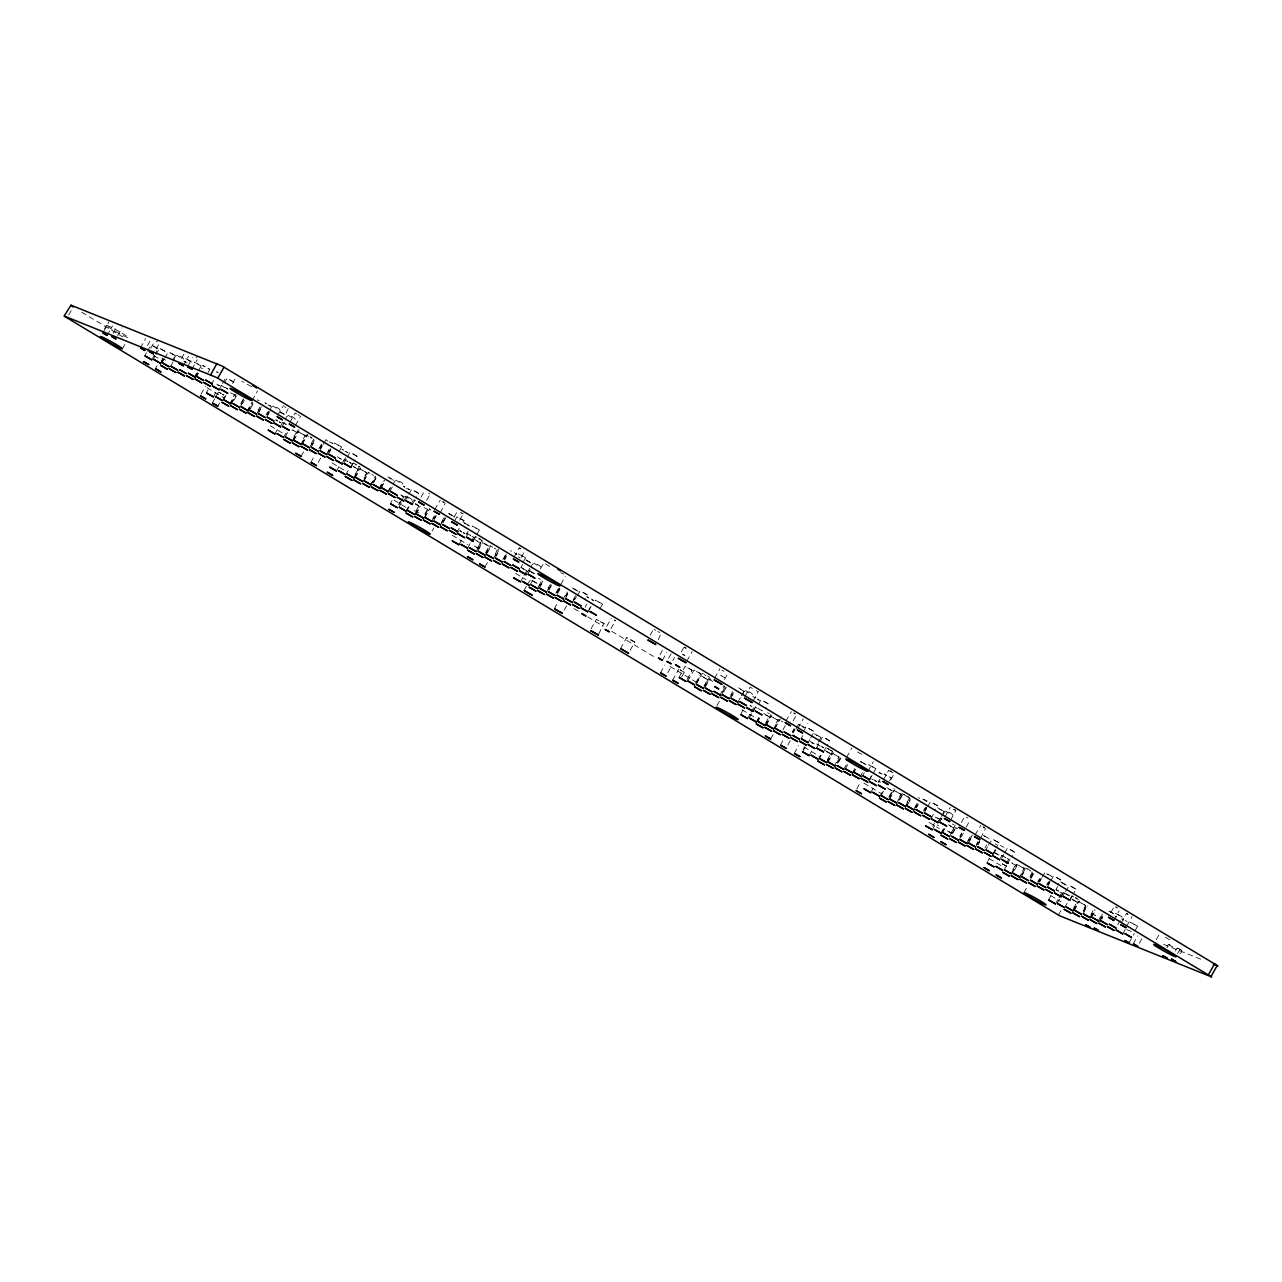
<?xml version="1.0" encoding="UTF-8"?>
<svg xmlns="http://www.w3.org/2000/svg" width="1282" height="1282" viewBox="0 0 1282 1282"><rect width="100%" height="100%" fill="white"/><g stroke="black" fill="none" stroke-linecap="round" stroke-linejoin="round"><path stroke-width="0.75" stroke-dasharray="5 3.75" d="M68.747 314.971L72.273 308.642M104.643 328.593L106.406 325.436M103.682 331.381L108.97 321.878M107.207 335.419L112.512 325.9M113.201 333.256L116.726 326.91M117.624 335.692L122.03 327.775M122.463 348.8L126.005 342.47M140.395 347.967L145.683 338.464M147.462 345.659L150.988 339.329M144.706 355.899L146.469 352.726M147.35 351.14L151.324 344.906L157.942 348.704L155.298 353.463M150.795 348.255L154.337 341.909M156.1 349.105L159.625 342.775M151.773 359.793L154.417 355.05M153.343 359.345L155.106 356.172M155.987 354.601L159.513 348.255L166.58 352.165L159.513 348.255M155.282 368.815L157.045 365.642M160.41 363.255L163.054 358.495M160.987 363.575L163.631 358.832M161.997 362.79L163.759 359.633M164.641 358.047L168.615 351.797L175.233 355.611L172.573 360.354M170.634 366.251L173.278 361.492M174.16 359.905C174.432 347.582 193.566 366.78 176.804 355.162M181.499 358.575L184.159 353.816M183.278 365.755L188.566 356.252M188.39 365.178L192.797 357.261M191.931 369.216L197.22 359.713M193.983 377.837L197.508 371.492M194.992 377.036L197.636 372.293M198.518 370.706L201.162 365.947L194.095 362.053L201.162 365.947M195.553 377.373L199.079 371.043M196.563 376.588L198.325 373.431M208.037 372.565L209.799 369.408L202.732 365.498L209.799 369.408M201.002 394.231L205.408 386.299M206.29 392.981L208.053 389.808M211.258 384.728L213.902 379.969M213.341 396.875L215.985 392.116M219.03 389.76L221.674 385.017M222.555 383.43L225.199 378.671L223.389 377.405M212.251 403.109L214.895 398.349M215.777 396.763L218.421 392.02M224.142 382.965L227.235 378.318L233.837 382.116L232.074 385.289M217.796 406.186L219.575 403.013M222.555 400.657L225.215 395.914M223.581 399.872L226.225 395.112M232.539 383.494L235.183 378.751M229.622 404.567L234.414 394.632M230.632 403.766L235.92 394.263M231.209 404.102L235.616 396.186M233.981 400.16L236.625 395.401M240.92 403.253L243.564 398.51M241.048 404.054L243.692 399.295M239.846 407.564L243.372 401.218M242.619 403.606L244.381 400.433M252.137 400.545L257.426 391.026M246.913 411.458L252.201 401.955M247.923 410.673L252.33 402.756M247.618 412.596L252.907 403.093M250.391 408.637L253.035 403.878M258.195 410.16L259.958 406.987M256.56 414.118L260.102 407.788M258.9 411.282L261.544 406.538M258.147 413.669L260.791 408.91M265.967 415.192L267.73 412.019M266.976 414.407L268.739 411.234M267.553 414.743L269.316 411.57M266.8 417.115L269.444 412.371M270.326 410.785C270.582 398.446 289.716 417.644 272.97 406.025M277.745 415.16L283.402 405.721M274.925 433.957L277.569 429.198M280.037 427.162L282.681 422.403L286.174 424.038M282.184 426.393L284.828 421.634M285.71 420.047C285.982 407.724 305.116 426.922 288.354 415.304M289.876 422.451L295.164 412.948M283.578 437.402L286.223 432.643M285.149 436.954L287.793 432.194M295.437 425.528L300.725 416.025M293.85 436.89L296.495 432.13L292.921 429.855M292.216 440.848L298.385 429.758M292.793 441.184L298.081 431.681L305.148 435.576L302.488 440.335M293.802 440.399L299.091 430.896M300.853 444.293L306.158 434.79M301.43 444.63L307.167 435.223M302.44 443.844L307.728 434.342M301.078 456.312L303.722 451.552M311.141 443.78L313.786 439.021M309.507 447.755L313.914 439.822M311.846 444.918L314.491 440.159M311.093 447.29L314.619 440.96M310.837 462.465L314.362 456.12M318.897 448.812L321.542 444.069M319.907 448.027L321.67 444.854M320.484 448.363L322.247 445.191M319.731 450.751L322.375 445.992M323.256 444.405L325.9 439.662L327.631 440.351M318.24 462.417L320.885 457.658M327.551 452.258L329.314 449.101M326.798 454.645L330.323 448.315M329.121 451.809L330.884 448.636M328.368 454.197L331.012 449.437M338.961 451.761L341.605 447.001L334.554 443.107L341.605 447.001M336.509 471.023L339.153 466.279M341.621 464.244L344.265 459.485L347.759 461.103M343.945 460.751L345.723 457.578M343.768 463.459L346.412 458.716M347.294 457.129L349.938 452.37L353.431 453.988L357.005 456.28L354.361 461.023M345.723 474.805L348.367 470.061M350.258 467.69L352.903 462.93L356.476 465.222M350.835 467.369L353.479 462.61M355.435 473.955L358.079 469.212L352.742 465.991M353.8 477.93L359.473 466.408M354.377 478.266L359.665 468.763L366.716 472.657L364.072 477.417M355.386 477.481L360.675 467.962M364.2 478.202L366.844 473.459M363.014 481.712L368.303 472.209M364.024 480.926L368.431 472.994M370.081 485.606L375.37 476.103M371.091 484.82L375.498 476.904M373.415 481.984L376.075 477.241M373.543 482.785L376.203 478.042M378.719 489.067L383.126 481.135M379.728 488.266L384.135 480.349M380.305 488.602L384.712 480.686M381.315 487.817L384.84 481.487M387.356 492.512L390.898 486.166M388.382 491.727L391.026 486.968M389.952 491.262L392.596 486.519M393.478 484.933C393.75 472.609 412.884 491.791 396.122 480.173M390.257 503.746L392.02 500.573M398.622 504.467L400.401 501.294M399.087 504.467L400.849 501.31M398.91 507.191L401.554 502.432M402.436 500.845C402.692 488.522 421.826 507.72 405.08 496.102M403.766 500.99L407.291 494.66M405.352 500.541L407.997 495.781M408.878 494.195L411.522 489.452L415.015 491.07L418.589 493.346L415.945 498.105M405.961 511.085L408.605 506.342M406.538 511.422L409.182 506.678M411.073 504.307L413.717 499.547M412.419 504.435L415.064 499.692M421.009 497.176L424.534 490.846M416.249 510.573L418.893 505.813M414.615 514.547L419.022 506.614M415.176 514.867L419.599 506.951M416.185 514.082L420.608 506.166M426.65 500.3L429.31 495.541M424.887 514.018L427.531 509.275L425.736 508.009M425.015 514.819L428.541 508.489M423.829 518.329L429.566 508.906M424.839 517.543L429.246 509.611M434.646 509.611L440.303 500.188M432.659 519.05L434.422 515.893M431.906 521.437L434.55 516.678M434.229 518.601L435.992 515.428M434.358 519.402L436.12 516.229M440.287 512.736L445.223 503.153M432.146 531.02L433.909 527.847M441.296 522.511L443.941 517.752M440.543 524.883L444.95 516.966M442.883 522.046L445.527 517.303M443.011 522.848L445.655 518.104M454.116 517.111L457.642 510.765M455.174 519.963L456.937 516.79L464.004 520.7L461.36 525.444M459.757 520.22L463.283 513.89L461.841 512.88M456.825 532.575L459.469 527.815M458.908 544.722L461.552 539.962M466.344 534.434L468.106 531.261M466.167 537.158L467.93 533.985M467.545 548.167L470.19 543.408M471.071 541.821L473.715 537.078L466.664 533.168L470.238 535.459M472.657 541.373L475.302 536.629L477.112 537.879M473.218 541.052L475.878 536.293M476.76 534.722L479.404 529.963L472.337 526.069L479.404 529.963M477.833 547.654L480.478 542.895L475.141 539.69M476.199 551.613L481.872 540.107M478.523 548.776L482.048 542.446L485.541 544.065L489.115 546.34L485.59 552.686M477.769 551.164L483.058 541.661M485.718 553.487L490.125 545.555M485.413 555.394L490.702 545.892M487.304 553.023L490.83 546.693M484.917 566.997L487.561 562.237M495.108 554.545L497.304 549.706M493.474 558.519L498.778 549M495.813 555.683L498.458 550.923M495.06 558.055L498.586 551.725M502.881 559.577L505.525 554.834M503.89 558.792L506.534 554.048M504.467 559.128L506.23 555.955M504.595 559.93L506.358 556.757M513.938 557.35L519.226 547.847M521.341 557.301L524.867 550.972M522.944 562.526L525.588 557.766L518.521 553.872L525.588 557.766M520.861 567.606L522.623 564.449M520.492 581.788L523.136 577.044M524.018 575.458L526.662 570.698L521.325 567.493M525.588 575.009L528.248 570.25L534.802 573.727M527.928 571.516L529.69 568.343M527.751 574.224L530.395 569.48M531.277 567.894C531.533 555.555 550.667 574.753 533.921 563.135M523.921 590.649L526.565 585.89M527.447 584.304L530.62 579.672M529.706 585.586L532.351 580.826M540.443 568.888L543.969 562.542M538.52 586.307L542.062 579.977M537.767 588.694L542.19 580.778M540.107 585.858L543.632 579.528M539.353 588.246L542.879 581.9M548.055 588.182L549.818 585.009M546.42 592.14L550.827 584.223M548.76 589.303L551.404 584.56M548.888 590.105L551.532 585.345M555.811 593.213L558.455 588.454M560.923 584.336L565.33 576.419M556.821 592.428L559.465 587.669M557.398 592.749L560.042 588.005M557.526 593.55L560.17 588.807M554.225 608.902L557.766 602.556M562.702 599.832L567.109 591.899M565.474 595.874L567.237 592.701M566.035 596.21L567.798 593.037M565.282 598.582L568.823 592.252M564.112 610.216L566.756 605.457M573.102 600.104L575.746 595.361M572.349 602.492L575.874 596.146M574.689 599.655L576.451 596.483M577.461 595.697L580.105 590.938L583.598 592.572L587.172 594.848L584.528 599.591M585.121 607.267L586.884 604.094M587.749 611.754L591.274 605.425M589.303 609.575L591.066 606.402M599.912 608.87L602.556 604.11L595.505 600.216L602.556 604.11M591.002 628.917L596.306 619.414L603.854 623.405L598.245 634.991M606.803 626.305L611.21 618.389M610.985 628.613L615.392 620.68L614.318 619.943M620.44 648.756L626.61 637.667L630.616 639.526L634.718 642.154L628.549 653.243M650.182 635.215L652.826 630.456M658.291 639.702L661.256 632.875M659.99 654.814L663.515 648.468M662.393 660.278L666.8 652.362M660.438 672.954L664.861 665.038M668.627 658.259L671.287 653.516M672.81 660.567L674.572 657.394M667.762 672.858L671.303 666.512M681.367 651.881L684.011 647.122M672.569 680.245L678.739 669.156M686.848 661.111L692.136 651.609M678.931 677.537L685.101 666.448L688.594 668.066L692.168 670.342L685.982 681.431M681.655 676.992L684.3 672.233L680.101 669.701M687.569 680.982L694.187 669.989L700.805 673.803L695.517 683.306M696.959 682.056L700.501 675.71L703.978 677.329L707.552 679.62L704.026 685.95M696.206 684.428L702.392 673.338L704.122 674.028M703.273 688.338L709.443 677.249M705.613 685.501L709.138 679.172L710.869 679.861M704.86 687.889L710.148 678.37M714.619 678.242L719.907 668.739M724.506 679.556L727.15 674.797M719.555 696.014L724.346 686.094M722.327 692.056L725.852 685.726M721.141 695.565L725.548 687.649M723.913 691.607L726.557 686.864M716.926 705.693L719.571 700.95M730.836 694.716L732.599 691.543M729.202 698.674L732.727 692.344M731.541 695.854L733.304 692.681M730.788 698.225L734.314 691.895M737.855 702.135L740.499 697.376M741.381 695.789L744.025 691.046L738.688 687.825M742.967 695.341C743.223 683.018 762.357 702.199 745.611 690.581M744.922 696.495L750.21 686.976M740.515 714.619L743.159 709.859M753.047 700.966L758.335 691.463M747.566 718.513L750.21 713.754M751.092 712.183L753.736 707.424L750.162 705.148M749.153 718.064L751.797 713.305M752.678 711.718L755.322 706.975L762.389 710.869L758.896 709.25M753.239 711.398L756.781 705.068M758.351 704.603L760.995 699.86L764.489 701.478L768.062 703.754L765.418 708.513M756.22 721.958L759.745 715.628M756.781 722.295L759.425 717.551M757.79 721.51L759.553 718.337M765.61 723.032L769.136 716.686L763.8 713.481M764.857 725.404L771.027 714.314M765.434 725.74L770.722 716.237L777.789 720.147L774.248 726.477M766.444 724.955L771.732 715.452M773.495 728.865L778.799 719.346M774.072 729.202L779.809 719.779M775.081 728.4L780.369 718.898M770.642 739.025L773.286 734.265M785.802 721.029L791.443 711.606M782.901 729.923L785.545 725.179M793.125 720.933L796.651 714.603M780.385 745.179L783.911 738.833M792.42 731.798L794.183 728.625M792.548 732.583L794.311 729.426M793.125 732.919L794.888 729.762M795.898 728.961L798.542 724.218L805.112 727.695M787.805 745.114L790.449 740.371M797.917 728.336L803.205 718.833M803.477 731.397L807.884 723.481M801.01 738.753L802.772 735.58M794.247 753.512L798.654 745.595M802.965 750.098L804.727 746.941M803.413 750.29L805.176 747.118M808.077 742.663L809.839 739.49M810.721 737.903L814.246 731.557L807.195 727.663L814.246 731.557M809.15 755.595L812.676 749.249M818.349 742.134L821.009 737.39L814.439 733.913M816.41 748.031L819.054 743.272M819.935 741.685L822.579 736.942L826.073 738.56L829.646 740.836L827.002 745.595M818.365 759.377L821.009 754.617M819.374 758.591L821.137 755.418M823.477 751.925L826.121 747.166M827.194 760.098L830.72 753.768L825.384 750.563M826.441 762.486L832.611 751.396M827.018 762.822L832.306 753.319L837.563 755.963M828.028 762.037L833.316 752.534M834.069 766.716L838.877 756.797M836.842 762.774L840.367 756.428M837.418 763.094L841.393 756.861M838.428 762.309L841.072 757.566M846.585 757.438L851.873 747.935M843.732 769.392L846.376 764.633M845.303 768.928L847.947 764.184M852.37 772.838L855.014 768.078M852.065 774.761L855.591 768.415M853.956 772.389L855.719 769.216M859.998 777.068L862.642 772.309M862.594 775.834L864.356 772.661M856.713 789.007L860.238 782.661M867.946 771.299L873.234 761.796M868.651 780.514L872.177 774.184M869.661 779.728L872.305 774.985M873.186 773.399L875.83 768.639L868.763 764.745L875.83 768.639M870.734 792.661L873.379 787.917M878.17 782.389L879.933 779.216M883.426 779.809L888.714 770.306M879.949 796.442L882.593 791.699M880.958 795.657L883.602 790.914M889.468 781.075L891.23 777.918L884.163 774.008L891.23 777.918M890.83 779.76L894.355 773.431M888.779 797.18L892.304 790.85L886.968 787.629M889.788 796.394L894.195 788.478M888.586 799.904L893.891 790.385L900.942 794.295L898.297 799.039M889.596 799.119L894.9 789.6M896.663 803.013L901.951 793.51M899.003 800.176L902.528 793.846L906.021 795.465M900.012 799.391L903.538 793.061M906.951 802.5L909.595 797.741M905.316 806.458L909.723 798.542M904.996 808.381L910.284 798.878M907.768 804.423L910.412 799.68M914.707 807.532L917.351 802.772M913.954 809.904L917.479 803.574M916.293 807.083L918.056 803.91M916.422 807.868L918.184 804.711M923.344 810.977L925.107 807.804M924.354 810.192L926.117 807.019M924.931 810.528L926.694 807.356M924.178 812.9L926.822 808.157M927.703 806.57L930.347 801.811L933.841 803.445L937.414 805.721L934.77 810.464M930.924 818.733L934.45 812.387M932.735 826.313L934.498 823.14M932.318 829.742L934.963 824.983M937.43 822.948L940.075 818.204L941.805 818.894M938.873 821.041L940.635 817.868M941.517 816.297L944.161 811.538L937.559 807.74M939.578 822.179L942.222 817.419M943.103 815.833C943.36 803.51 962.51 822.707 945.747 811.089M945.01 816.89L950.299 807.388M940.956 833.188L943.6 828.444M941.533 833.524L944.177 828.781M942.542 832.739L945.187 827.98M950.651 819.999L955.939 810.496M951.244 832.675L953.888 827.916L948.552 824.711M949.609 836.633L955.282 825.127M951.933 833.813L955.459 827.467L957.189 828.156M952.943 833.012L956.468 826.682M961.388 822.531L964.913 816.185M959.881 836.12L961.644 832.947M960.01 836.922L961.772 833.749M958.824 840.431L962.349 834.085M966.147 827.227L969.689 820.897M961.596 836.473L963.359 833.3M967.638 841.152L971.163 834.822M966.884 843.54L971.307 835.624M969.224 840.704L972.75 834.374M968.471 843.091L972.878 835.159M975.025 834.967L980.682 825.528M976.291 844.598L978.054 841.441M975.538 846.985L979.063 840.655M980.666 838.075L985.602 828.493M977.878 844.149L979.64 840.992M978.006 844.95L979.769 841.777M984.929 848.059L986.691 844.886M985.762 849.982L987.525 846.809M988.406 845.239L992.38 838.989L998.999 842.787L996.354 847.546M987.717 861.328L989.48 858.171M992.829 853.892L995.473 849.133M993.39 854.213L996.034 849.469M999.575 859.709L1003.101 853.363M1002.043 857.674L1003.806 854.501M1004.687 852.915L1007.332 848.155L1010.825 849.79L1014.399 852.065L1011.738 856.809M1006.066 863.924L1008.71 859.18L1001.659 855.27L1005.232 857.562M1004.127 869.821L1006.771 865.062M1007.652 863.475L1010.296 858.732M1012.812 869.757L1015.472 864.997L1011.899 862.722M1011.178 873.715L1016.482 864.212M1011.754 874.052L1017.043 864.549L1020.536 866.167L1024.11 868.443L1018.821 877.946M1014.527 870.093L1018.052 863.764M1019.831 877.16L1025.119 867.658M1022.171 874.324L1025.696 867.994M1021.417 876.712L1025.824 868.795M1030.103 876.648L1032.298 871.792M1030.231 877.449L1033.757 871.103M1030.808 877.785L1033.452 873.026M1030.936 878.571L1033.58 873.827M1023.949 892.673L1027.475 886.327M1037.875 881.679L1039.638 878.507M1037.122 884.067L1040.647 877.721M1039.446 881.231L1041.208 878.058M1039.574 882.032L1041.337 878.859M1042.218 877.273L1044.878 872.513L1051.929 876.423L1050.198 875.734M1046.513 885.125L1048.275 881.968M1047.522 884.34L1049.285 881.167M1048.099 884.676L1049.862 881.503M1047.346 887.064L1049.99 882.304M1050.871 880.718L1053.516 875.975L1057.009 877.593L1060.583 879.869L1057.938 884.628M1048.42 899.996L1051.064 895.237M1055.855 889.708L1057.618 886.535M1055.471 903.89L1058.131 899.147M1059.012 897.56L1061.656 892.801L1056.32 889.596M1057.057 903.441L1059.701 898.682M1060.583 897.112L1063.227 892.352L1069.797 895.83M1061.159 896.775L1063.804 892.032M1062.73 896.326L1064.509 893.153M1065.39 891.583L1069.364 885.333L1075.967 889.147L1073.322 893.891M1058.403 915.044L1061.047 910.3M1064.701 907.672L1067.345 902.929M1069.236 900.557L1071.88 895.798L1073.611 896.487M1069.797 900.236L1072.441 895.477M1073.515 908.409L1077.04 902.079L1071.72 898.858M1072.762 910.797L1078.05 901.294M1073.338 911.133L1078.627 901.615L1085.694 905.525L1083.05 910.268M1074.348 910.348L1079.636 900.829M1083.178 911.069L1086.703 904.739M1083.739 911.406L1087.28 905.076M1082.986 913.794L1087.408 905.861M1090.806 915.316L1093.834 908.553M1090.053 917.688L1094.459 909.771M1090.629 918.024L1095.036 910.108M1091.639 917.239L1095.165 910.909M1097.68 921.918L1102.103 914.002M1100.469 917.976L1102.232 914.803M1099.267 921.47L1102.792 915.14M1100.277 920.684L1103.802 914.354M1110.869 912.512L1113.513 907.768M1113.786 920.348L1119.074 910.829M1117.744 924.867L1122.167 916.951L1115.1 913.04L1122.167 916.951M1121.221 922.976L1126.509 913.473L1127.872 914.018M1126.782 926.053L1132.07 916.55M1122.744 933.857L1125.388 929.097M1134.907 930.972L1137.551 926.213L1130.5 922.319L1137.551 926.213M1129.025 942.879L1134.314 933.376M1133.24 943.889L1137.647 935.972M1139.426 943.167L1142.951 936.822M1156.268 939.642L1158.912 934.899M1167.037 947.686C1167.325 939.546 1179.152 951.709 1168.799 944.53M1175.69 951.148C1175.482 944.802 1185.529 950.475 1180.097 953.584M1177.613 953.52L1181.155 947.174M157.942 348.704L150.875 344.81M175.233 355.611L168.166 351.701M233.837 382.116L226.786 378.222M234.91 395.048L229.654 392.42M288.242 408.637L285.069 415.064L280.213 412.275M296.495 432.13L291.238 429.486M305.148 435.576L298.081 431.681M357.005 456.28L349.938 452.37M359.97 466.84L358.239 466.151M358.079 469.212L352.822 466.568M366.716 472.657L359.665 468.763M418.589 493.346L411.522 489.452M463.283 513.89L460.494 512.592M427.531 509.275L424.054 507.656M464.004 520.7L456.937 516.79M473.715 537.078L472 536.389M482.369 540.523L478.875 538.905M480.478 542.895L476.984 541.276M489.115 546.34L482.048 542.446M526.662 570.698L521.405 568.07M587.172 594.848L580.105 590.938M615.392 620.68L614.366 620.28M604.415 623.901L596.306 619.414M634.718 642.154L626.61 637.667M692.168 670.342L685.101 666.448M700.805 673.803L693.738 669.893M684.3 672.233L680.165 670.149M707.552 679.62L700.501 675.71M724.843 686.511L723.112 685.822M744.025 691.046L740.531 689.412M768.062 703.754L760.995 699.86M769.136 716.686L765.642 715.068M777.789 720.147L770.722 716.237M821.009 737.39L815.737 734.746M829.646 740.836L822.579 736.942M830.72 753.768L825.464 751.124M839.357 757.213L832.306 753.319M892.304 790.85L888.811 789.231M900.942 794.295L893.891 790.385M937.414 805.721L930.347 801.811M944.161 811.538L937.591 808.061M953.888 827.916L948.616 825.288M998.999 842.787L991.931 838.893M1014.399 852.065L1007.332 848.155M1008.71 859.18L1006.979 858.491M1015.472 864.997L1011.979 863.379M1024.11 868.443L1017.043 864.549M1060.583 879.869L1053.516 875.975M1075.967 889.147L1068.916 885.237M1061.656 892.801L1059.926 892.112M1077.04 902.079L1071.784 899.435M1085.694 905.525L1078.627 901.615M1181.86 950.411L1177.453 947.975M1126.702 929.626L1132.246 931.838M1163.591 944.353L1204.167 960.538M216.722 372.165L217.988 372.758M201.306 367.966L202.572 368.559M184.015 361.075L187.044 362.598M280.165 411.939L286.287 415.32M162.814 358.271C158.583 356.765 172.125 363.591 164.192 358.992M226.433 388.542L227.715 389.135M217.796 385.097L219.526 385.786L214.19 382.581M222.619 394.552L223.981 395.08L222.555 394.103M279.38 422.179L281.095 422.868L279.3 421.602M428.797 493.41L429.823 493.89M387.933 476.824L394.552 480.638L392.821 479.949M353.367 463.026L356.396 464.549M349.601 462.69L351.332 463.395L349.521 462.129M448.748 513.441L455.366 517.239L453.636 516.55M519.579 547.927L520.604 548.392M464.148 522.703L470.75 526.517L467.273 524.899M401.763 495.862L403.493 496.551L398.157 493.346M418.445 505.717L415.4 504.195M511.614 551.116L510.38 550.843M515.22 553.632L516.934 554.321L513.361 552.045M525.732 559.785L530.54 562.333M475.75 536.725L477.032 537.318M463.347 532.943L465.078 533.633L463.283 532.367M578.07 591.306L571.468 587.493L578.519 591.403M588.582 597.46L586.852 596.771L588.662 598.021M592.188 599.976L593.919 600.665L590.345 598.39M684.54 647.234L685.998 647.923M756.348 690.678L757.806 691.351M752.806 696.511L755.851 698.033M757.694 699.619L759.425 700.309L757.614 699.043M860.575 761.396L867.193 765.194L863.699 763.575M832.162 751.3L825.544 747.502L829.037 749.121M822.243 747.262C829.55 750.435 808.654 739.297 820.48 746.332M955.571 810.416L953.151 809.198M880.221 781.812L878.491 781.123L880.285 782.389M875.173 780.882L876.904 781.571L871.568 778.366M909.13 797.644L906.102 796.122M983.743 835.543L990.345 839.341L988.63 838.652M1060.711 881.888L1067.329 885.686L1060.759 882.208M951.821 833.444L946.613 830.448L951.789 833.188M1113.064 913.409L1110.02 911.871M1123.577 919.563L1121.846 918.874L1123.657 920.123M1078.483 899.611L1075.454 898.089M1094.876 915.556C1098.241 916.742 1087.473 911.31 1093.77 914.963M195.922 357.101L197.011 357.694M297.969 414.743L299.363 415.48M267.89 404.856C277.793 409.984 260.422 399.696 266.127 403.846M257.41 399.824L259.172 400.753M329.474 441.937L332.967 443.556L329.394 441.28M442.787 501.935L444.197 502.672M344.874 451.2C354.761 456.328 337.406 446.04 343.095 450.19M310.292 437.402L312.055 438.332M406.458 488.282C416.346 493.394 398.99 483.106 404.679 487.256M275.774 419.647L277.521 420.576M219.783 392.564L221.161 393.286M371.876 474.484L373.639 475.414M337.358 456.729L342.679 459.934L339.201 458.315M530.604 562.894L525.764 560.122M518.361 556.933L520.123 557.862M657.81 631.497L659.845 632.571M494.275 548.167L496.038 549.097M459.741 530.411L461.504 531.341M533.568 573.471L528.248 570.25M682.713 654.189L684.796 655.342M538.568 578.358L540.331 579.288M684.844 655.679L682.745 654.525M793.911 713.321L795.289 714.058M476.215 547.334L477.609 548.071M532.078 580.345L538.216 584.047L530.091 579.56M890.093 770.851L891.503 771.604M892.977 772.87L889.115 770.642M802.115 726.493L803.878 727.423M767.549 712.696L769.296 713.625M983.166 827.275L984.576 828.028M879.099 772.838L880.862 773.767M750.258 705.805L752.021 706.735M927.046 801.587L921.71 798.365L926.966 801.01M809.984 741.284L815.32 744.505L811.843 742.871M1000.409 845.399L1003.95 847.354M1115.757 906.727L1117.135 907.464M952.286 823.925L954.048 824.855M934.995 817.035L938.488 818.653L934.915 816.378M1027.427 868.683L1029.174 869.613M1029.27 870.27L1031.016 871.199M994.736 852.514L1000.072 855.735L994.816 853.091M1114.939 916.101L1116.686 917.031M937.318 824.935L938.696 825.672M1068.563 895.557L1063.227 892.352M1102.36 918.008L1100.18 916.983L1102.408 918.409M284.46 406.634L285.854 407.452M442.723 501.406L444.133 502.224M156.34 341.124L157.446 341.765M389.295 477.994L391.058 479.003M721.974 670.182L724.01 671.351M451.873 515.62L448.796 513.778M793.83 712.808L795.225 713.609M224.67 387.613L221.097 385.337L227.667 388.815M310.212 436.745L311.991 437.771M286.255 424.695L282.681 422.403M966.356 817.195L967.782 818.012M983.102 826.746L984.512 827.563M275.838 420.224L277.617 421.233M347.839 461.76L344.265 459.485M478.795 538.248L480.558 539.257M415.32 503.538L418.397 505.396M1115.821 907.175L1117.215 907.977M879.003 772.181L882.096 774.04M221.225 393.814L218.805 392.356M459.821 530.988L461.584 532.014M704.187 674.604L705.965 675.63M712.712 681.447L709.138 679.172M781.171 720.949L782.933 721.974M1046.673 873.779L1048.452 874.805M1125.34 920.492L1127.102 921.502M871.648 778.943L873.411 779.953M1075.374 897.416L1077.136 898.442M1056.384 890.157L1058.163 891.182M81.728 312.215L122.896 337.006M153.776 355.595L162.349 360.755M206.947 387.613L224.094 397.933M270.406 425.816L282.425 433.044M332.166 462.994L345.884 471.263M393.911 500.172L407.628 508.425M452.226 535.283L467.674 544.578M515.701 573.487L525.989 579.688M574.015 608.597L580.874 612.732M587.733 616.866L603.181 626.161M611.754 631.321L654.637 657.137M670.069 666.432L697.52 682.953M742.102 709.811L755.835 718.064M803.862 746.989L819.294 756.284M863.892 783.126L881.038 793.462M929.065 822.371L939.369 828.573M989.111 858.523L1002.828 866.776M1050.855 895.701L1061.143 901.887M1127.936 914.467L1126.509 913.473M954.497 809.487L955.539 810.16M983.791 835.864L985.089 836.697M750.787 687.472L752.278 688.434M995.297 843.909L996.611 844.742M684.588 647.618L686.078 648.58M918.329 797.564L919.627 798.398M654.269 629.366L655.775 630.327M1073.675 897.063L1071.88 895.798M860.623 761.716L861.921 762.55M1026.193 868.427L1027.491 869.26M800.353 725.484L798.542 724.218M519.611 548.183L520.668 548.856M907.784 796.475L909.098 797.324M904.323 795.096L902.528 793.846M957.269 828.733L955.459 827.467M941.869 819.454L940.075 818.204M830.816 750.13L832.114 750.964M707.648 675.983L708.946 676.816M295.549 413.285L296.575 413.942M757.133 708.225L755.322 706.975M464.18 523.04L465.494 523.873M327.711 440.912L325.9 439.662M491.198 546.324L492.496 547.158M216.642 371.588L217.956 372.421M430.912 510.076L429.117 508.81M414.214 499.98L415.528 500.813M368.799 472.625L370.113 473.459M308.529 436.393L306.719 435.127M478.571 548.279L473.411 545.539L474.821 546.533M184.047 361.396L185.361 362.229M1113.513 913.505L1106.943 910.028M251.576 386.635A12.724 0.849 29.1 0 1 241.737 381.139M563.711 574.064A12.724 0.849 29.1 0 1 560.763 572.653M549.641 566.516A12.724 0.849 29.1 0 1 545.395 562.846M414.31 510.813A12.724 0.849 29.1 0 1 419.759 512.976M861.712 754.313A12.724 0.849 29.1 0 1 857.562 751.893M1169.617 939.69A12.724 0.849 29.1 0 1 1165.466 937.286M185.906 358.704L192.508 362.502L185.906 358.704M720.901 675.534L724.811 677.793L720.901 675.534M1002.396 863.892L1007.604 866.888L1002.396 863.892M107.96 326.766A12.724 0.849 29.1 0 0 127.222 337.406A12.724 0.849 29.1 0 0 117.383 330.532A12.724 0.849 29.1 0 0 107.96 326.766"/><path stroke-width="1.5" d="M64.821 316.285L216.562 377.501L1211.714 976.98L1059.621 915.765L64.1 316.093L70.991 305.196L222.074 366.043L1217.884 965.891L1213.397 964.224M210.809 374.536L216.979 363.447M217.812 378.238L223.981 367.149M1208.477 974.689L1214.647 963.599M1210.913 976.788L1217.083 965.699M70.991 305.196L73.154 307.055M252.634 385.481A12.724 0.849 29.1 0 1 256.753 388.109M557.846 569.272A12.724 0.849 29.1 0 1 560.538 570.859M103.073 333.032L107.207 335.419L103.073 333.032M111.726 336.477L115.861 338.865L111.726 336.477M140.683 348.031L144.818 350.419L140.683 348.031M149.321 351.476L153.455 353.864L149.321 351.476M145.154 355.995L151.773 359.793L145.154 355.995M179.143 363.383L183.278 365.755L179.143 363.383M153.792 359.441L160.41 363.255L153.792 359.441M187.781 366.828L191.931 369.216L187.781 366.828M162.445 362.886L169.048 366.7L162.445 362.886M171.083 366.348L177.701 370.145L171.083 366.348M143.52 361.588L148.712 364.585L143.52 361.588M160.554 365.258L167.157 369.072L160.554 365.258M179.736 369.793L186.339 373.591L179.736 369.793M169.192 368.719L175.81 372.517L169.192 368.719M188.374 373.238L194.992 377.036L188.374 373.238M177.845 372.165L184.448 375.963L177.845 372.165M197.011 376.684L203.63 380.498L197.011 376.684M155.635 368.879L160.843 371.876L155.635 368.879M186.483 375.61L193.085 379.408L186.483 375.61M205.665 380.145L212.267 383.943L205.665 380.145M195.12 379.055L201.739 382.869L195.12 379.055M203.774 382.501L210.376 386.315L203.774 382.501M212.411 385.962L219.03 389.76L212.411 385.962M221.065 389.408L227.667 393.205L221.065 389.408M206.739 393.077L213.341 396.875L206.739 393.077M215.376 396.523L221.994 400.321L215.376 396.523M224.03 399.968L230.632 403.766L224.03 399.968M200.473 395.882L205.681 398.878L200.473 395.882M232.667 403.413L239.285 407.227L232.667 403.413M222.139 402.34L228.741 406.138L222.139 402.34M241.32 406.875L247.923 410.673L241.32 406.875M230.776 405.785L237.394 409.599L230.776 405.785M249.958 410.32L256.56 414.118L249.958 410.32M212.604 403.189L217.796 406.186L212.604 403.189M277.216 416.81L282.425 419.807L277.216 416.81M239.414 409.23L246.032 413.044L239.414 409.23M258.595 413.765L265.214 417.563L258.595 413.765M248.067 412.692L254.669 416.49L248.067 412.692M267.249 417.211L273.851 421.025L267.249 417.211M256.704 416.137L263.323 419.935L256.704 416.137M289.347 424.118L294.556 427.114L289.347 424.118M265.358 419.583L271.96 423.397L265.358 419.583M273.995 423.028L280.614 426.842L273.995 423.028M282.633 426.489L289.251 430.287L282.633 426.489M268.323 430.143L274.925 433.957L268.323 430.143M276.96 433.604L283.578 437.402L276.96 433.604M285.614 437.05L292.216 440.848L285.614 437.05M294.251 440.495L300.853 444.293L294.251 440.495M283.707 439.422L290.325 443.219L283.707 439.422M302.889 443.941L309.507 447.755L302.889 443.941M292.36 442.867L298.962 446.665L292.36 442.867M311.542 447.386L318.144 451.2L311.542 447.386M300.998 446.312L307.616 450.126L300.998 446.312M320.18 450.847L326.798 454.645L320.18 450.847M309.651 449.758L316.253 453.572L309.651 449.758M328.833 454.293L335.435 458.091L328.833 454.293M318.289 453.219L324.907 457.017L318.289 453.219M326.942 456.664L333.544 460.462L326.942 456.664M335.58 460.11L342.182 463.908L335.58 460.11M295.789 453.267L301.078 456.312L295.789 453.267M344.217 463.555L350.835 467.369L344.217 463.555M311.189 462.546L316.478 465.574L311.189 462.546M329.907 467.225L336.509 471.023L329.907 467.225M338.544 470.67L345.162 474.484L338.544 470.67M347.182 474.116L353.8 477.93L347.182 474.116M355.835 477.577L362.437 481.375L355.835 477.577M327.359 472.273L332.631 475.318L327.359 472.273M345.291 476.487L351.909 480.301L345.291 476.487M364.473 481.022L371.091 484.82L364.473 481.022M353.944 479.949L360.546 483.747L353.944 479.949M373.126 484.468L379.728 488.266L373.126 484.468M362.582 483.394L369.2 487.192L362.582 483.394M381.764 487.913L388.382 491.727L381.764 487.913M371.235 486.84L377.837 490.637L371.235 486.84M390.401 491.359L397.019 495.173L390.401 491.359M379.873 490.285L386.475 494.099L379.873 490.285M388.51 493.73L395.128 497.544L388.51 493.73M397.164 497.192L403.766 500.99L397.164 497.192M418.733 502.015L424.005 505.044L418.733 502.015M405.801 500.637L412.419 504.435L405.801 500.637M434.117 511.278L439.406 514.322L434.117 511.278M390.706 503.842L397.324 507.64L390.706 503.842M399.359 507.287L405.961 511.085L399.359 507.287M407.997 510.733L414.615 514.547L407.997 510.733M416.65 514.178L423.252 517.992L416.65 514.178M451.825 521.934L457.113 524.979L451.825 521.934M388.943 509.355L394.215 512.383L388.943 509.355M406.106 513.104L412.724 516.902L406.106 513.104M425.287 517.64L431.906 521.437L425.287 517.64M414.759 516.55L421.361 520.364L414.759 516.55M433.925 521.085L440.543 524.883L433.925 521.085M423.397 520.011L429.999 523.809L423.397 520.011M442.578 524.53L449.181 528.328L442.578 524.53M432.034 523.457L438.652 527.255L432.034 523.457M451.216 527.976L457.834 531.79L451.216 527.976M440.688 526.902L447.29 530.7L440.688 526.902M449.325 530.347L455.943 534.161L449.325 530.347M457.978 533.793L464.581 537.607L457.978 533.793M466.616 537.254L473.218 541.052L466.616 537.254M452.29 540.908L458.908 544.722L452.29 540.908M460.943 544.369L467.545 548.167L460.943 544.369M469.581 547.815L476.199 551.613L469.581 547.815M478.234 551.26L484.836 555.058L478.234 551.26M513.409 559.016L518.697 562.061L513.409 559.016M467.69 550.186L474.308 553.984L467.69 550.186M486.872 554.705L493.474 558.519L486.872 554.705M476.327 553.632L482.945 557.43L476.327 553.632M495.509 558.151L502.127 561.965L495.509 558.151M484.981 557.077L491.583 560.891L484.981 557.077M504.163 561.612L510.765 565.41L504.163 561.612M493.618 560.522L500.236 564.336L493.618 560.522M512.8 565.058L519.418 568.855L512.8 565.058M467.593 556.708L472.786 559.705L467.593 556.708M502.272 563.984L508.874 567.782L502.272 563.984M510.909 567.429L517.527 571.227L510.909 567.429M519.547 570.875L526.165 574.673L519.547 570.875M479.708 564L484.917 566.997L479.708 564M528.2 574.32L534.802 578.134L528.2 574.32M513.874 577.99L520.492 581.788L513.874 577.99M522.527 581.435L529.129 585.249L522.527 581.435M531.165 584.88L537.767 588.694L531.165 584.88M539.802 588.342L546.42 592.14L539.802 588.342M529.274 587.252L535.876 591.066L529.274 587.252M548.456 591.787L555.058 595.585L548.456 591.787M537.911 590.714L544.529 594.511L537.911 590.714M557.093 595.233L563.711 599.031L557.093 595.233M546.565 594.159L553.167 597.957L546.565 594.159M565.747 598.678L572.349 602.492L565.747 598.678M524.45 590.762L532.046 595.136L524.45 590.762M555.202 597.604L561.82 601.402L555.202 597.604M574.384 602.139L580.986 605.937L574.384 602.139M563.856 601.05L570.458 604.864L563.856 601.05M572.493 604.511L579.095 608.309L572.493 604.511M581.131 607.956L587.749 611.754L581.131 607.956M589.784 611.402L596.386 615.2L589.784 611.402M581.868 613.661L585.778 615.905L581.868 613.661M554.753 608.998L562.349 613.373L554.753 608.998M605.312 629.526L609.222 631.77L605.312 629.526M648.051 640.087L655.647 644.445L648.051 640.087M590.649 630.616L598.245 634.991L590.649 630.616M678.354 658.323L685.966 662.698L678.354 658.323M620.953 648.868L628.549 653.243L620.953 648.868M658.499 658.035L662.393 660.278L658.499 658.035M667.137 661.48L671.047 663.739L667.137 661.48M675.774 664.941L679.684 667.185L675.774 664.941M714.25 679.941L721.846 684.316L714.25 679.941M660.807 673.034L665.999 676.031L660.807 673.034M679.38 677.633L685.982 681.431L679.38 677.633M688.017 681.079L694.636 684.892L688.017 681.079M714.731 686.623L718.641 688.883L714.731 686.623M696.671 684.524L703.273 688.338L696.671 684.524M672.922 680.325L678.13 683.322L672.922 680.325M705.308 687.985L711.927 691.783L705.308 687.985M694.78 686.896L701.382 690.71L694.78 686.896M713.946 691.431L720.564 695.229L713.946 691.431M744.554 698.177L752.165 702.552L744.554 698.177M703.417 690.357L710.02 694.155L703.417 690.357M722.599 694.876L729.202 698.674L722.599 694.876M712.055 693.802L718.673 697.6L712.055 693.802M731.237 698.321L737.855 702.135L731.237 698.321M720.708 697.248L727.311 701.046L720.708 697.248M739.89 701.767L746.493 705.581L739.89 701.767M729.346 700.693L735.964 704.507L729.346 700.693M737.999 704.139L744.602 707.952L737.999 704.139M746.637 707.6L753.239 711.398L746.637 707.6M755.274 711.045L761.893 714.843L755.274 711.045M785.273 722.695L790.481 725.692L785.273 722.695M740.964 714.715L747.566 718.513L740.964 714.715M749.601 718.16L756.22 721.958L749.601 718.16M758.255 721.606L764.857 725.404L758.255 721.606M797.388 729.987L802.596 732.983L797.388 729.987M766.892 725.051L773.495 728.865L766.892 725.051M756.348 723.977L762.966 727.775L756.348 723.977M775.53 728.497L782.148 732.31L775.53 728.497M765.001 727.423L771.604 731.237L765.001 727.423M784.183 731.958L790.786 735.756L784.183 731.958M773.639 730.868L780.257 734.682L773.639 730.868M792.821 735.403L799.439 739.201L792.821 735.403M782.292 734.33L788.895 738.128L782.292 734.33M801.474 738.849L808.077 742.663L801.474 738.849M790.93 737.775L797.548 741.573L790.93 737.775M799.567 741.22L806.186 745.034L799.567 741.22M808.221 744.666L814.823 748.48L808.221 744.666M765.354 735.98L770.642 739.025L765.354 735.98M816.858 748.127L823.477 751.925L816.858 748.127M780.754 745.243L786.042 748.287L780.754 745.243M802.548 751.781L809.15 755.595L802.548 751.781M811.186 755.226L817.788 759.04L811.186 755.226M819.823 758.688L826.441 762.486L819.823 758.688M794.6 753.592L799.888 756.636L794.6 753.592M828.476 762.133L835.079 765.931L828.476 762.133M817.932 761.059L824.55 764.857L817.932 761.059M837.114 765.578L843.732 769.392L837.114 765.578M826.586 764.505L833.188 768.303L826.586 764.505M845.767 769.024L852.37 772.838L845.767 769.024M835.223 767.95L841.841 771.764L835.223 767.95M854.405 772.485L861.007 776.283L854.405 772.485M843.877 771.395L850.479 775.209L843.877 771.395M863.042 775.931L869.661 779.728L863.042 775.931M852.514 774.857L859.116 778.655L852.514 774.857M882.897 781.475L888.186 784.52L882.897 781.475M861.151 778.302L867.77 782.1L861.151 778.302M869.805 781.748L876.407 785.545L869.805 781.748M878.442 785.193L885.061 789.007L878.442 785.193M864.116 788.863L870.734 792.661L864.116 788.863M872.77 792.308L879.372 796.122L872.77 792.308M881.407 795.753L888.025 799.567L881.407 795.753M856.184 790.673L861.472 793.702L856.184 790.673M890.061 799.215L896.663 803.013L890.061 799.215M879.516 798.125L886.134 801.939L879.516 798.125M898.698 802.66L905.316 806.458L898.698 802.66M888.17 801.587L894.772 805.384L888.17 801.587M907.336 806.106L913.954 809.904L907.336 806.106M896.807 805.032L903.409 808.83L896.807 805.032M915.989 809.551L922.591 813.365L915.989 809.551M905.445 808.477L912.063 812.275L905.445 808.477M924.626 812.996L931.245 816.81L924.626 812.996M914.098 811.923L920.7 815.737L914.098 811.923M944.481 818.557L949.77 821.586L944.481 818.557M922.736 815.368L929.354 819.182L922.736 815.368M931.389 818.829L937.991 822.627L931.389 818.829M940.027 822.275L946.629 826.073L940.027 822.275M959.112 827.355L964.385 830.399L959.112 827.355M925.7 825.945L932.318 829.742L925.7 825.945M974.496 836.617L979.785 839.662L974.496 836.617M934.354 829.39L940.956 833.188L934.354 829.39M942.991 832.835L949.609 836.633L942.991 832.835M951.645 836.281L958.247 840.095L951.645 836.281M941.1 835.207L947.702 839.005L941.1 835.207M960.282 839.726L966.884 843.54L960.282 839.726M949.738 838.652L956.356 842.466L949.738 838.652M928.681 834.31L933.889 837.306L928.681 834.31M968.92 843.187L975.538 846.985L968.92 843.187M958.391 842.098L964.993 845.912L958.391 842.098M977.573 846.633L984.175 850.431L977.573 846.633M967.029 845.559L973.647 849.357L967.029 845.559M986.211 850.078L992.829 853.892L986.211 850.078M940.812 841.617L946.004 844.614L940.812 841.617M975.682 849.004L982.284 852.802L975.682 849.004M984.32 852.45L990.938 856.248L984.32 852.45M992.957 855.895L999.575 859.709L992.957 855.895M1001.611 859.357L1008.213 863.155L1001.611 859.357M987.284 863.01L993.903 866.824L987.284 863.01M995.938 866.456L1002.54 870.27L995.938 866.456M1004.575 869.917L1011.178 873.715L1004.575 869.917M1013.213 873.363L1019.831 877.16L1013.213 873.363M984.111 867.674L989.303 870.67L984.111 867.674M1002.684 872.289L1009.287 876.087L1002.684 872.289M1021.866 876.808L1028.468 880.622L1021.866 876.808M1011.322 875.734L1017.94 879.532L1011.322 875.734M1030.504 880.253L1037.122 884.067L1030.504 880.253M1019.975 879.18L1026.578 882.977L1019.975 879.18M1039.157 883.715L1045.759 887.513L1039.157 883.715M996.226 874.981L1001.434 877.978L996.226 874.981M1028.613 882.625L1035.231 886.439L1028.613 882.625M1047.795 887.16L1054.397 890.958L1047.795 887.16M1037.25 886.086L1043.869 889.884L1037.25 886.086M1045.904 889.532L1052.506 893.33L1045.904 889.532M1054.541 892.977L1061.159 896.775L1054.541 892.977M1063.195 896.422L1069.797 900.236L1063.195 896.422M1048.868 900.092L1055.471 903.89L1048.868 900.092M1057.506 903.538L1064.124 907.336L1057.506 903.538M1066.159 906.983L1072.762 910.797L1066.159 906.983M1108.577 917.351L1113.786 920.348L1108.577 917.351M1074.797 910.444L1081.415 914.242L1074.797 910.444M1064.268 909.355L1070.871 913.169L1064.268 909.355M1083.45 913.89L1090.053 917.688L1083.45 913.89M1072.906 912.816L1079.524 916.614L1072.906 912.816M1092.088 917.335L1098.706 921.133L1092.088 917.335M1081.559 916.261L1088.162 920.059L1081.559 916.261M1120.692 924.643L1125.9 927.639L1120.692 924.643M1100.725 920.78L1107.344 924.594L1100.725 920.78M1090.197 919.707L1096.799 923.505L1090.197 919.707M1109.379 924.226L1115.981 928.04L1109.379 924.226M1098.834 923.152L1105.453 926.966L1098.834 923.152M1107.488 926.598L1114.09 930.412L1107.488 926.598M1116.125 930.059L1122.744 933.857L1116.125 930.059M1085.646 924.691L1089.78 927.078L1085.646 924.691M1124.779 933.504L1131.381 937.302L1124.779 933.504M1094.283 928.136L1098.434 930.524L1094.283 928.136M1124.875 940.507L1129.025 942.879L1124.875 940.507M1133.528 943.953L1137.663 946.324L1133.528 943.953M1162.918 955.683L1167.053 958.055L1162.918 955.683M1171.556 959.128L1175.69 961.5L1171.556 959.128M101.791 337.855A12.724 0.849 29.1 0 0 121.053 348.496A12.724 0.849 29.1 0 0 111.214 341.621A12.724 0.849 29.1 0 0 101.791 337.855M539.353 574.977A12.724 0.849 29.1 0 0 558.615 585.618A12.724 0.849 29.1 0 0 548.792 578.743A12.724 0.849 29.1 0 0 539.353 574.977M847.258 760.354A12.724 0.849 29.1 0 0 866.52 770.995A12.724 0.849 29.1 0 0 856.697 764.12A12.724 0.849 29.1 0 0 847.258 760.354M1155.178 945.747A12.724 0.849 29.1 0 0 1174.44 956.388A12.724 0.849 29.1 0 0 1164.601 949.497A12.724 0.849 29.1 0 0 1155.178 945.747M409.695 523.248A12.724 0.849 29.1 0 0 428.957 533.889A12.724 0.849 29.1 0 0 419.118 527.014A12.724 0.849 29.1 0 0 409.695 523.248M231.449 389.6A12.724 0.849 29.1 0 0 250.711 400.24A12.724 0.849 29.1 0 0 240.872 393.366A12.724 0.849 29.1 0 0 231.449 389.6M717.6 708.625A12.724 0.849 29.1 0 0 736.862 719.266A12.724 0.849 29.1 0 0 727.038 712.391A12.724 0.849 29.1 0 0 717.6 708.625M1025.52 894.003A12.724 0.849 29.1 0 0 1044.782 904.643A12.724 0.849 29.1 0 0 1034.943 897.769A12.724 0.849 29.1 0 0 1025.52 894.003"/></g></svg>
